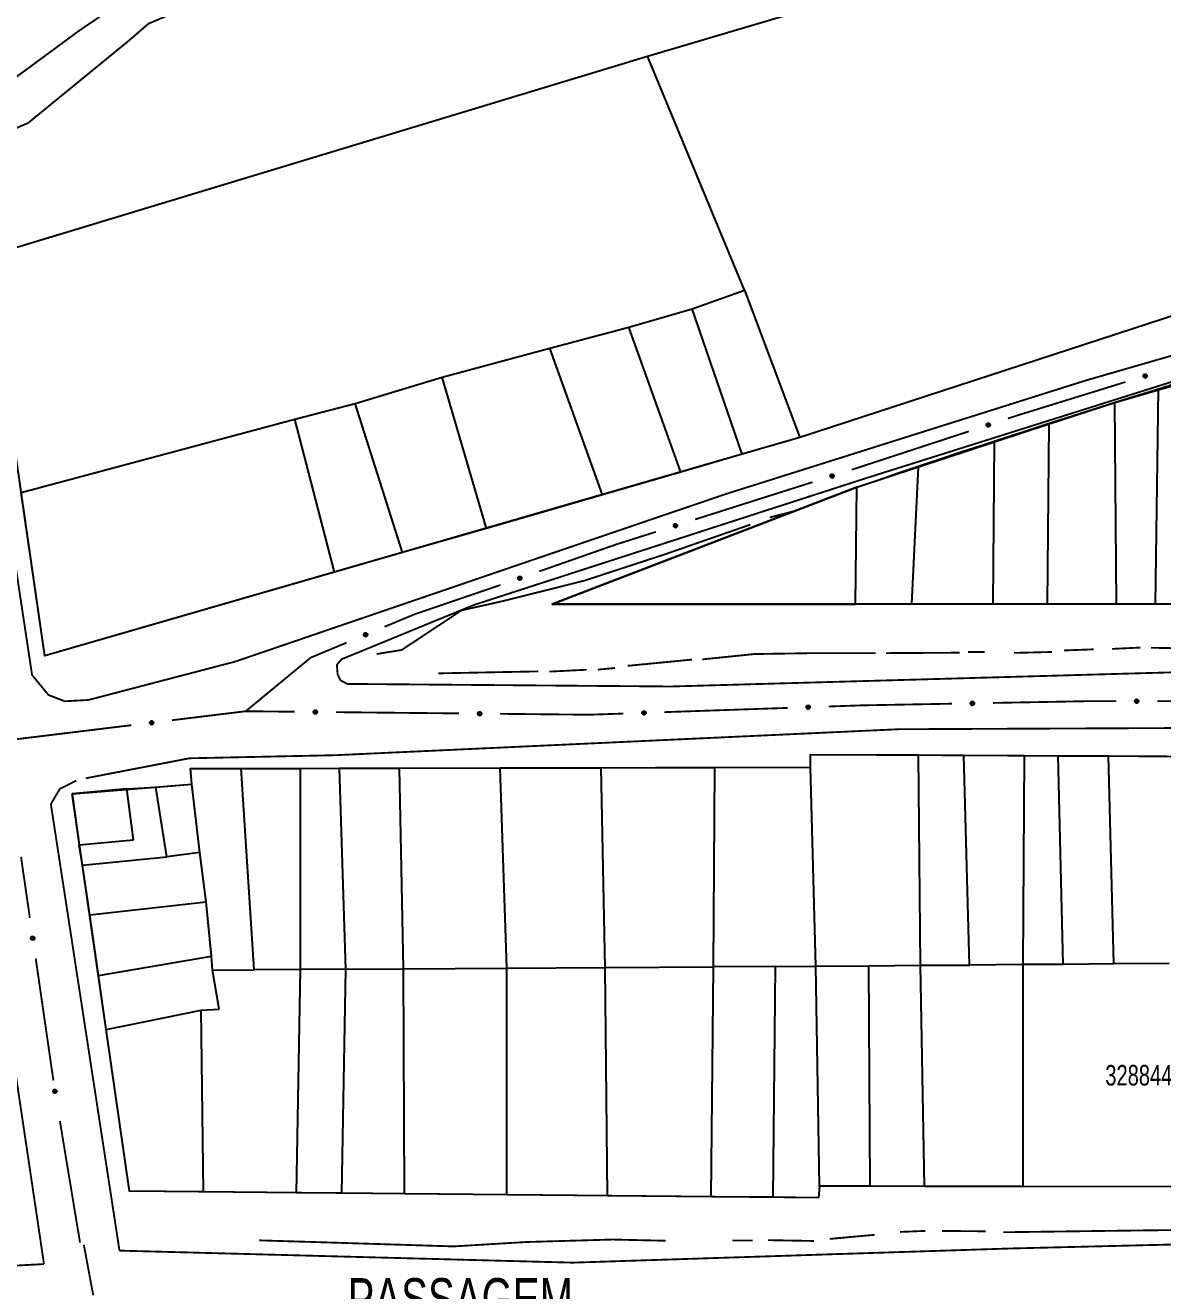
# Model space of a CAD drawing. Extents: x 203614 to 206284, y 4847494 to 4848495.
# Drawn here: x 204145.3 to 204256, y 4847955.6 to 4848078.8 of the extents above; entities that cross this region are included whole.
import ezdxf

# ---------------------------------------------------------------- set-up
doc = ezdxf.new("R2010")
doc.units = 0
doc.header["$LTSCALE"] = 1.5
doc.header["$MEASUREMENT"] = 0
doc.linetypes.add('PHANTOMX2', pattern=[5, 2.5, -0.5, 0.5, -0.5, 0.5, -0.5])
for name, color, linetype in [('CD-MALHA-LOTES', 40, 'CONTINUOUS'), ('CD_TXT_QUADRA', 7, 'CONTINUOUS'), ('HD-VALAS-DRENOS', 170, 'CONTINUOUS'), ('RU-QUADRAS', 210, 'CONTINUOUS'), ('SV-EIXO-RUA-N-PAV', 6, 'CONTINUOUS'), ('SV-EIXO-RUA-PAV', 20, 'CONTINUOUS'), ('SV-RUA-NAO-PAV-S-GUIA-C-GUIA', 7, 'PHANTOMX2'), ('SV-RUA-PAVIM-S-GUIA-C-GUIA', 7, 'CONTINUOUS'), ('SV-TXT-RUA-N-PAV-S-GUIA-C-GUIA', 7, 'CONTINUOUS')]:
    doc.layers.add(name, color=color, linetype=linetype)
doc.styles.add('ARIAL', font='ARIAL.TTF')

msp = doc.modelspace()

# ---------------------------------------------------------------- linework, layer by layer
at = {"layer": 'CD-MALHA-LOTES', "flags": 128}
for points in [[(204205.84, 4848075.79), (204219.67, 4848079.89)], [(204141.54, 4848056.33), (204205.84, 4848075.79)], [(204215.31, 4848053), (204205.84, 4848075.79)], [(204313.29, 4848068.88), (204220.69, 4848038.65)], [(204210.19, 4848051.2), (204215.31, 4848053)], [(204215.31, 4848053), (204220.69, 4848038.65)], [(204204.04, 4848049.41), (204210.19, 4848051.2)], [(204215.08, 4848037.03), (204210.19, 4848051.2)], [(204196.36, 4848047.36), (204204.04, 4848049.41)], [(204209.1, 4848035.3), (204204.04, 4848049.41)], [(204185.86, 4848044.54), (204196.36, 4848047.36)], [(204201.46, 4848033.09), (204196.36, 4848047.36)], [(204177.4, 4848041.98), (204185.86, 4848044.54)], [(204190.18, 4848029.79), (204185.86, 4848044.54)], [(204255.61, 4848043.31), (204261.31, 4848044.97)], [(204251.36, 4848042.08), (204255.61, 4848043.31)], [(204255.33, 4848022.42), (204255.61, 4848043.31)], [(204171.51, 4848040.45), (204177.4, 4848041.98)], [(204181.99, 4848027.46), (204177.4, 4848041.98)], [(204244.95, 4848039.98), (204251.36, 4848042.08)], [(204251.51, 4848022.42), (204251.36, 4848042.08)], [(204144.88, 4848033.31), (204171.51, 4848040.45)], [(204175.37, 4848025.54), (204171.51, 4848040.45)], [(204239.63, 4848038.23), (204244.95, 4848039.98)], [(204244.81, 4848022.42), (204244.95, 4848039.98)], [(204220.69, 4848038.65), (204215.08, 4848037.03)], [(204232.25, 4848035.81), (204239.63, 4848038.23)], [(204239.52, 4848022.42), (204239.63, 4848038.23)], [(204215.08, 4848037.03), (204209.1, 4848035.3)], [(204209.1, 4848035.3), (204201.46, 4848033.09)], [(204226.24, 4848033.83), (204232.25, 4848035.81)], [(204231.59, 4848022.42), (204232.25, 4848035.81)], [(204147.18, 4848017.39), (204144.88, 4848033.31)], [(204201.46, 4848033.09), (204190.18, 4848029.79)], [(204226.24, 4848033.83), (204196.56, 4848022.42), (204226.11, 4848022.42)], [(204226.11, 4848022.42), (204226.24, 4848033.83)], [(204190.18, 4848029.79), (204181.99, 4848027.46)], [(204181.99, 4848027.46), (204175.37, 4848025.54)], [(204175.37, 4848025.54), (204147.18, 4848017.39)], [(204231.59, 4848022.42), (204226.11, 4848022.42)], [(204239.52, 4848022.42), (204231.59, 4848022.42)], [(204244.81, 4848022.42), (204239.52, 4848022.42)], [(204251.51, 4848022.42), (204244.81, 4848022.42)], [(204255.33, 4848022.42), (204251.51, 4848022.42)], [(204261.49, 4848022.42), (204255.33, 4848022.42)], [(204221.73, 4848007.81), (204232.24, 4848007.75)], [(204221.73, 4848006.55), (204221.73, 4848007.81)], [(204232.24, 4848007.75), (204236.65, 4848007.73)], [(204232.43, 4847987.27), (204232.24, 4848007.75)], [(204236.65, 4848007.73), (204242.57, 4848007.7)], [(204237.21, 4847987.3), (204236.65, 4848007.73)], [(204242.44, 4847987.34), (204242.57, 4848007.7)], [(204242.57, 4848007.7), (204245.84, 4848007.68)], [(204245.84, 4848007.68), (204250.75, 4848007.66)], [(204246.34, 4847987.36), (204245.84, 4848007.68)], [(204250.75, 4848007.66), (204256.41, 4848007.62)], [(204251.25, 4847987.4), (204250.75, 4848007.66)], [(204161.37, 4848006.43), (204166.28, 4848006.44)], [(204161.5, 4848004.92), (204161.37, 4848006.43)], [(204166.28, 4848006.44), (204172.07, 4848006.45)], [(204167.54, 4847986.82), (204166.28, 4848006.44)], [(204172.07, 4848006.45), (204175.85, 4848006.46)], [(204172.07, 4847986.85), (204172.07, 4848006.45)], [(204175.85, 4848006.46), (204181.7, 4848006.47)], [(204176.48, 4847986.88), (204175.85, 4848006.46)], [(204181.7, 4848006.47), (204191.52, 4848006.49)], [(204182.08, 4847986.92), (204181.7, 4848006.47)], [(204191.52, 4848006.49), (204201.34, 4848006.51)], [(204192.15, 4847986.99), (204191.52, 4848006.49)], [(204201.34, 4848006.51), (204212.42, 4848006.53)], [(204201.72, 4847987.05), (204201.34, 4848006.51)], [(204212.29, 4847987.13), (204212.42, 4848006.53)], [(204212.42, 4848006.53), (204221.73, 4848006.55)], [(204222.23, 4847987.2), (204221.73, 4848006.55)], [(204155.16, 4848004.47), (204157.98, 4848004.63)], [(204157.98, 4848004.63), (204161.5, 4848004.92)], [(204159.05, 4847997.84), (204157.98, 4848004.63)], [(204162.25, 4847998.24), (204161.5, 4848004.92)], [(204155.16, 4848004.47), (204149.83, 4848003.98)], [(204149.83, 4848003.98), (204150.52, 4847999)], [(204155.82, 4847999.5), (204155.16, 4848004.47)], [(204150.52, 4847999), (204155.82, 4847999.5)], [(204150.84, 4847997.01), (204150.52, 4847999)], [(204150.84, 4847997.01), (204159.05, 4847997.84)], [(204162.25, 4847998.24), (204159.05, 4847997.84)], [(204162.88, 4847993.46), (204162.25, 4847998.24)], [(204151.54, 4847992.18), (204150.84, 4847997.01)], [(204151.54, 4847992.18), (204162.88, 4847993.46)], [(204163.39, 4847988.17), (204162.88, 4847993.46)], [(204152.39, 4847986.28), (204151.54, 4847992.18)], [(204152.39, 4847986.28), (204163.39, 4847988.17)], [(204163.51, 4847986.79), (204163.39, 4847988.17)], [(204227.39, 4847987.23), (204232.43, 4847987.27)], [(204232.43, 4847987.27), (204237.21, 4847987.3)], [(204232.81, 4847965.75), (204232.43, 4847987.27)], [(204242.44, 4847987.34), (204237.21, 4847987.3)], [(204246.34, 4847987.36), (204242.44, 4847987.34)], [(204242.44, 4847965.73), (204242.44, 4847987.34)], [(204251.25, 4847987.4), (204246.34, 4847987.36)], [(204256.66, 4847987.44), (204251.25, 4847987.4)], [(204153.15, 4847981.01), (204152.39, 4847986.28)], [(204163.51, 4847986.79), (204167.54, 4847986.82)], [(204164.14, 4847983.01), (204163.51, 4847986.79)], [(204172.07, 4847986.85), (204167.54, 4847986.82)], [(204171.69, 4847965.12), (204172.07, 4847986.85)], [(204176.48, 4847986.88), (204172.07, 4847986.85)], [(204176.1, 4847965.08), (204176.48, 4847986.88)], [(204176.48, 4847986.88), (204182.08, 4847986.92)], [(204182.08, 4847986.92), (204192.15, 4847986.99)], [(204182.2, 4847965.01), (204182.08, 4847986.92)], [(204192.15, 4847986.99), (204201.72, 4847987.05)], [(204192.15, 4847964.92), (204192.15, 4847986.99)], [(204201.72, 4847987.05), (204212.29, 4847987.13)], [(204201.97, 4847964.83), (204201.72, 4847987.05)], [(204212.04, 4847964.73), (204212.29, 4847987.13)], [(204218.33, 4847987.17), (204212.29, 4847987.13)], [(204218.08, 4847964.68), (204218.33, 4847987.17)], [(204218.33, 4847987.17), (204222.23, 4847987.2)], [(204222.23, 4847987.2), (204227.39, 4847987.23)], [(204222.61, 4847965.77), (204222.23, 4847987.2)], [(204227.52, 4847965.76), (204227.39, 4847987.23)], [(204153.15, 4847981.01), (204162.38, 4847982.89)], [(204162.38, 4847982.89), (204164.14, 4847983.01)], [(204162.63, 4847965.21), (204162.38, 4847982.89)], [(204155.42, 4847965.28), (204153.15, 4847981.01)], [(204162.63, 4847965.21), (204155.42, 4847965.28)], [(204171.69, 4847965.12), (204162.63, 4847965.21)], [(204176.1, 4847965.08), (204171.69, 4847965.12)], [(204182.2, 4847965.01), (204176.1, 4847965.08)], [(204222.61, 4847965.77), (204222.49, 4847964.63)], [(204227.52, 4847965.76), (204222.61, 4847965.77)], [(204232.81, 4847965.75), (204227.52, 4847965.76)], [(204242.44, 4847965.73), (204232.81, 4847965.75)], [(204277.18, 4847965.67), (204242.44, 4847965.73)], [(204192.15, 4847964.92), (204182.2, 4847965.01)], [(204201.97, 4847964.83), (204192.15, 4847964.92)], [(204212.04, 4847964.73), (204201.97, 4847964.83)], [(204218.08, 4847964.68), (204212.04, 4847964.73)], [(204222.49, 4847964.63), (204218.08, 4847964.68)]]:
    msp.add_lwpolyline(points, dxfattribs=at)
at = {"layer": 'HD-VALAS-DRENOS', "const_width": 0.18, "flags": 128}
for points in [[(204217.76, 4848030.88), (204220.39, 4848031.56)], [(204179.49, 4848017.58), (204181.93, 4848017.98), (204187.74, 4848021.83), (204191.83, 4848022.75), (204199.72, 4848024.73), (204207.61, 4848027.31), (204215.86, 4848030.18)], [(204249.31, 4848018.04), (204246.41, 4848017.93)], [(204253.85, 4848018.21), (204251.08, 4848018.08)], [(204260.98, 4848018.09), (204254.87, 4848018.19)], [(204210.18, 4848017.04), (204203.91, 4848016.43)], [(204228.07, 4848017.67), (204221.55, 4848017.66), (204216.28, 4848017.58), (204211.19, 4848017.06)], [(204236.26, 4848017.71), (204229.07, 4848017.67)], [(204238.69, 4848017.78), (204237.06, 4848017.78)], [(204245.23, 4848017.78), (204241.54, 4848017.69)], [(204195.23, 4848015.89), (204185.5, 4848015.7)], [(204199.93, 4848016.05), (204196.29, 4848015.87)], [(204202.69, 4848016.22), (204201.02, 4848016.06)], [(204232.9, 4847961.41), (204230.43, 4847961.31)], [(204238.78, 4847961.37), (204234.53, 4847961.41)], [(204279.23, 4847961.76), (204253.5, 4847961.45), (204240.51, 4847961.28)], [(204174.89, 4847960.28), (204168.07, 4847960.49)], [(204193.25, 4847960.28), (204186.96, 4847959.9), (204174.89, 4847960.28)], [(204207.63, 4847960.45), (204202.45, 4847960.57), (204194.13, 4847960.33), (204193.25, 4847960.28)], [(204216.11, 4847960.47), (204214.12, 4847960.47)], [(204222.07, 4847960.43), (204217.58, 4847960.51)], [(204227.98, 4847961.03), (204223.6, 4847960.63)]]:
    msp.add_lwpolyline(points, dxfattribs=at)
at = {"layer": 'RU-QUADRAS', "color": 6, "linetype": 'Continuous'}
msp.add_lwpolyline([(204313.29, 4848068.88), (204220.69, 4848038.65), (204147.18, 4848017.39), (204141.54, 4848056.33), (204130.27, 4848144.7), (204126.43, 4848182.35), (204089.41, 4848466.25), (204100.3, 4848469.64), (204167.37, 4848472.32), (204258.29, 4848478.93)], dxfattribs=at)
msp.add_lwpolyline([(204196.56, 4848022.42), (204226.24, 4848033.83, -0.0174492812), (204291.92, 4848053.85), (204292.81, 4848022.42)], format="xyb", close=True, dxfattribs=at)
msp.add_lwpolyline([(204149.83, 4848003.98), (204161.5, 4848004.92), (204161.37, 4848006.43), (204221.73, 4848006.55), (204221.73, 4848007.81), (204292.04, 4848007.43), (204292.79, 4847965.64), (204222.61, 4847965.77), (204222.49, 4847964.63), (204155.42, 4847965.28)], close=True, dxfattribs=at)
at = {"layer": 'SV-EIXO-RUA-N-PAV', "const_width": 0.18, "flags": 128}
for points in [[(204241.92, 4848040.83), (204252.40182, 4848044.072507)], [(204240.943064, 4848040.509683), (204241.893291, 4848040.821243)], [(204241.893291, 4848040.821243), (204241.92, 4848040.83)], [(204226.03, 4848035.62), (204237.142158, 4848039.263445)], [(204225.738541, 4848035.527513), (204226.03, 4848035.62)], [(204210.487954, 4848030.688133), (204221.925894, 4848034.317668)], [(204202.71, 4848028.22), (204206.675307, 4848029.478288)], [(204195.311343, 4848025.627137), (204201.917423, 4848027.942241)], [(204201.917423, 4848027.942241), (204202.71, 4848028.22)], [(204183.17, 4848021.45), (204191.53623, 4848024.304828)], [(204180.253754, 4848020.232734), (204183.022255, 4848021.38833)], [(204183.022255, 4848021.38833), (204183.17, 4848021.45)], [(204173.06, 4848017.23), (204176.56242, 4848018.69194)], [(204166.73, 4848012.01), (204172.902063, 4848017.099758)], [(204172.902063, 4848017.099758), (204173.06, 4848017.23)], [(204159.562415, 4848011.136208), (204166.510971, 4848011.983299)], [(204166.510971, 4848011.983299), (204166.73, 4848012.01)], [(204166.73, 4848012.01), (204171.509103, 4848011.961407)], [(204175.508896, 4848011.920738), (204187.508276, 4848011.798732)], [(204207.503279, 4848011.922394), (204219.496178, 4848012.335162)], [(204223.493811, 4848012.472751), (204226.492036, 4848012.575943)], [(204226.492036, 4848012.575943), (204226.61, 4848012.58)], [(204226.61, 4848012.58), (204235.490434, 4848012.744976)], [(204239.489744, 4848012.819273), (204248.488191, 4848012.986442)], [(204248.488191, 4848012.986442), (204248.68, 4848012.99)], [(204248.68, 4848012.99), (204251.488158, 4848012.990212)], [(204255.488158, 4848012.990515), (204267.488158, 4848012.991421)], [(204143.68, 4848009.2), (204155.591811, 4848010.652156)], [(204191.508069, 4848011.758063), (204199.507655, 4848011.676725)], [(204199.507655, 4848011.676725), (204200.17, 4848011.67)], [(204200.17, 4848011.67), (204203.505646, 4848011.784805)], [(204145.713521, 4847991.893044), (204144.853563, 4847997.831097)], [(204148.006744, 4847976.058237), (204146.286827, 4847987.934342)], [(204150.6, 4847960.27), (204148.638943, 4847972.108676)]]:
    msp.add_lwpolyline(points, dxfattribs=at)
at = {"layer": 'SV-EIXO-RUA-N-PAV', "flags": 128}
for points in [[(204254.144327, 4848044.722005), (204254.166652, 4848044.765521), (204254.194738, 4848044.798356), (204254.226045, 4848044.818999), (204254.258466, 4848044.830028), (204254.292906, 4848044.837574), (204254.329307, 4848044.837522), (204254.369696, 4848044.828515), (204254.413505, 4848044.806427), (204254.44525, 4848044.775445), (204254.467131, 4848044.745835), (204254.480578, 4848044.71269), (204254.487348, 4848044.67911), (204254.486044, 4848044.641301), (204254.476517, 4848044.60046), (204254.45324, 4848044.556945), (204254.425485, 4848044.524944), (204254.394679, 4848044.505772), (204254.361271, 4848044.492465), (204254.326018, 4848044.485181), (204254.290286, 4848044.485438), (204254.249183, 4848044.495105), (204254.206539, 4848044.518648), (204254.174305, 4848044.545966), (204254.154706, 4848044.576495), (204254.142345, 4848044.60968), (204254.134356, 4848044.644131), (204254.132885, 4848044.680724), (204254.144327, 4848044.722005)], [(204238.871785, 4848039.946401), (204238.893252, 4848039.990346), (204238.920688, 4848040.023726), (204238.951584, 4848040.044979), (204238.983783, 4848040.056642), (204239.018068, 4848040.064863), (204239.054463, 4848040.065525), (204239.095021, 4848040.057312), (204239.139255, 4848040.036088), (204239.171602, 4848040.005735), (204239.19406, 4848039.97656), (204239.208154, 4848039.943684), (204239.215582, 4848039.910244), (204239.21502, 4848039.872416), (204239.206296, 4848039.831397), (204239.183877, 4848039.787434), (204239.156755, 4848039.754894), (204239.126331, 4848039.735121), (204239.093191, 4848039.721161), (204239.058088, 4848039.713187), (204239.022358, 4848039.712743), (204238.981073, 4848039.721601), (204238.937975, 4848039.744304), (204238.905212, 4848039.770984), (204238.885017, 4848039.801122), (204238.872008, 4848039.834058), (204238.863344, 4848039.868346), (204238.861155, 4848039.904903), (204238.871785, 4848039.946401)], [(204223.661971, 4848034.984057), (204223.683857, 4848035.027796), (204223.711611, 4848035.060911), (204223.742709, 4848035.081869), (204223.775018, 4848035.093223), (204223.80938, 4848035.101116), (204223.84578, 4848035.10143), (204223.886257, 4848035.09283), (204223.930287, 4848035.071183), (204223.962342, 4848035.040523), (204223.984519, 4848035.011134), (204223.998298, 4848034.978126), (204224.005407, 4848034.944616), (204224.004483, 4848034.906795), (204223.995367, 4848034.865861), (204223.972529, 4848034.822114), (204223.945097, 4848034.789835), (204223.914486, 4848034.770354), (204223.881214, 4848034.756711), (204223.846036, 4848034.749074), (204223.810303, 4848034.748971), (204223.769105, 4848034.758224), (204223.726226, 4848034.781337), (204223.693719, 4848034.808329), (204223.673813, 4848034.838659), (204223.66112, 4848034.871718), (204223.652784, 4848034.906087), (204223.650945, 4848034.942664), (204223.661971, 4848034.984057)], [(204208.411384, 4848030.144677), (204208.43327, 4848030.188415), (204208.461024, 4848030.221531), (204208.492122, 4848030.242488), (204208.524431, 4848030.253842), (204208.558793, 4848030.261735), (204208.595193, 4848030.26205), (204208.63567, 4848030.25345), (204208.6797, 4848030.231803), (204208.711755, 4848030.201142), (204208.733932, 4848030.171754), (204208.747712, 4848030.138745), (204208.75482, 4848030.105236), (204208.753896, 4848030.067415), (204208.74478, 4848030.02648), (204208.721942, 4848029.982734), (204208.69451, 4848029.950455), (204208.663899, 4848029.930973), (204208.630627, 4848029.917331), (204208.595449, 4848029.909693), (204208.559717, 4848029.909591), (204208.518518, 4848029.918843), (204208.475639, 4848029.941957), (204208.443133, 4848029.968949), (204208.423227, 4848029.999279), (204208.410533, 4848030.032338), (204208.402197, 4848030.066706), (204208.400358, 4848030.103283), (204208.411384, 4848030.144677)], [(204193.25189, 4848025.022046), (204193.272463, 4848025.066417), (204193.299217, 4848025.100345), (204193.329677, 4848025.122219), (204193.361633, 4848025.134531), (204193.395745, 4848025.143444), (204193.432119, 4848025.144843), (204193.472835, 4848025.137453), (204193.51749, 4848025.117128), (204193.550444, 4848025.087436), (204193.573488, 4848025.058721), (204193.588244, 4848025.026138), (204193.596348, 4848024.992855), (204193.596552, 4848024.955024), (204193.588659, 4848024.913836), (204193.567135, 4848024.869428), (204193.540677, 4848024.836346), (204193.51066, 4848024.815961), (204193.477809, 4848024.801333), (204193.442875, 4848024.792651), (204193.407161, 4848024.791484), (204193.365706, 4848024.799505), (204193.322157, 4848024.82133), (204193.28886, 4848024.847341), (204193.268059, 4848024.877065), (204193.254386, 4848024.909731), (204193.24503, 4848024.943836), (204193.242102, 4848024.980342), (204193.25189, 4848025.022046)], [(204178.233091, 4848019.508578), (204178.251041, 4848019.554073), (204178.275772, 4848019.589503), (204178.304904, 4848019.613117), (204178.336088, 4848019.627271), (204178.369622, 4848019.638158), (204178.405853, 4848019.641676), (204178.44693, 4848019.636673), (204178.492694, 4848019.618986), (204178.527324, 4848019.591267), (204178.552003, 4848019.563945), (204178.568634, 4848019.532277), (204178.578665, 4848019.499524), (204178.581074, 4848019.461768), (204178.575597, 4848019.42019), (204178.556699, 4848019.374603), (204178.532216, 4848019.340034), (204178.503438, 4848019.317934), (204178.471496, 4848019.301415), (204178.437128, 4848019.29071), (204178.401543, 4848019.287462), (204178.35969, 4848019.293052), (204178.314943, 4848019.312301), (204178.280186, 4848019.336327), (204178.257687, 4848019.364786), (204178.242132, 4848019.396599), (204178.230803, 4848019.430101), (204178.225751, 4848019.466374), (204178.233091, 4848019.508578)], [(204253.344469, 4848013.100433), (204253.378556, 4848013.135506), (204253.415025, 4848013.158678), (204253.451004, 4848013.169251), (204253.485234, 4848013.170304), (204253.520374, 4848013.167436), (204253.555165, 4848013.156729), (204253.591146, 4848013.136292), (204253.626569, 4848013.102344), (204253.647852, 4848013.063426), (204253.660104, 4848013.028707), (204253.663257, 4848012.993077), (204253.6599, 4848012.958987), (204253.647582, 4848012.923216), (204253.626515, 4848012.886954), (204253.591518, 4848012.852162), (204253.55561, 4848012.829689), (204253.52054, 4848012.820376), (204253.4847, 4848012.817434), (204253.44886, 4848012.820791), (204253.414769, 4848012.831498), (204253.378298, 4848012.852776), (204253.344415, 4848012.887773), (204253.321592, 4848012.923331), (204253.31179, 4848012.958261), (204253.309687, 4848012.99361), (204253.312134, 4848013.028891), (204253.321442, 4848013.064311), (204253.344469, 4848013.100433)], [(204173.366445, 4848012.052608), (204173.40089, 4848012.08733), (204173.437594, 4848012.110128), (204173.47368, 4848012.120332), (204173.507918, 4848012.121034), (204173.543027, 4848012.117806), (204173.577707, 4848012.106743), (204173.613477, 4848012.085939), (204173.64855, 4848012.05163), (204173.669433, 4848012.012496), (204173.68133, 4848011.977653), (204173.684117, 4848011.941993), (204173.680411, 4848011.907939), (204173.667728, 4848011.872296), (204173.64629, 4848011.836252), (204173.610938, 4848011.80182), (204173.574802, 4848011.779716), (204173.539639, 4848011.770763), (204173.503771, 4848011.768188), (204173.467967, 4848011.771912), (204173.433987, 4848011.782968), (204173.397736, 4848011.804617), (204173.364213, 4848011.83996), (204173.341756, 4848011.87575), (204173.332312, 4848011.910778), (204173.330571, 4848011.946148), (204173.33338, 4848011.981401), (204173.343049, 4848012.016724), (204173.366445, 4848012.052608)], [(204189.365618, 4848011.889933), (204189.400063, 4848011.924654), (204189.436767, 4848011.947452), (204189.472853, 4848011.957656), (204189.507091, 4848011.958358), (204189.5422, 4848011.955131), (204189.57688, 4848011.944068), (204189.61265, 4848011.923263), (204189.647723, 4848011.888954), (204189.668606, 4848011.84982), (204189.680503, 4848011.814977), (204189.68329, 4848011.779317), (204189.679584, 4848011.745263), (204189.666901, 4848011.70962), (204189.645463, 4848011.673576), (204189.610111, 4848011.639144), (204189.573975, 4848011.61704), (204189.538812, 4848011.608087), (204189.502944, 4848011.605512), (204189.46714, 4848011.609236), (204189.43316, 4848011.620292), (204189.396909, 4848011.641942), (204189.363386, 4848011.677284), (204189.340929, 4848011.713075), (204189.331485, 4848011.748102), (204189.329744, 4848011.783472), (204189.332553, 4848011.818725), (204189.342222, 4848011.854049), (204189.365618, 4848011.889933)], [(204205.357081, 4848011.958673), (204205.389944, 4848011.994895), (204205.425596, 4848012.019305), (204205.461191, 4848012.031107), (204205.495364, 4848012.033334), (204205.530582, 4848012.031674), (204205.56572, 4848012.022167), (204205.602382, 4848012.002977), (204205.638949, 4848011.970265), (204205.661555, 4848011.9321), (204205.674992, 4848011.897822), (204205.679366, 4848011.862322), (204205.67718, 4848011.828136), (204205.666098, 4848011.791964), (204205.646288, 4848011.755), (204205.612505, 4848011.719027), (204205.577389, 4848011.695335), (204205.54266, 4848011.684824), (204205.506943, 4848011.680653), (204205.471008, 4848011.682778), (204205.43657, 4848011.692309), (204205.39939, 4848011.712322), (204205.364326, 4848011.746136), (204205.340296, 4848011.78089), (204205.3293, 4848011.815463), (204205.325986, 4848011.850719), (204205.327221, 4848011.886063), (204205.335307, 4848011.921782), (204205.357081, 4848011.958673)], [(204221.347613, 4848012.50903), (204221.380476, 4848012.545251), (204221.416127, 4848012.569662), (204221.451723, 4848012.581464), (204221.485896, 4848012.58369), (204221.521114, 4848012.582031), (204221.556252, 4848012.572524), (204221.592914, 4848012.553333), (204221.629481, 4848012.520622), (204221.652087, 4848012.482457), (204221.665524, 4848012.448179), (204221.669897, 4848012.412678), (204221.667712, 4848012.378493), (204221.65663, 4848012.34232), (204221.636819, 4848012.305357), (204221.603037, 4848012.269384), (204221.567921, 4848012.245692), (204221.533192, 4848012.235181), (204221.497474, 4848012.23101), (204221.46154, 4848012.233135), (204221.427102, 4848012.242666), (204221.389921, 4848012.262679), (204221.354857, 4848012.296493), (204221.330828, 4848012.331247), (204221.319832, 4848012.365819), (204221.316517, 4848012.401076), (204221.317752, 4848012.436419), (204221.325839, 4848012.472139), (204221.347613, 4848012.50903)], [(204237.344388, 4848012.889518), (204237.377821, 4848012.925215), (204237.413854, 4848012.949058), (204237.449632, 4848012.960295), (204237.483836, 4848012.96198), (204237.519024, 4848012.959763), (204237.554006, 4848012.949701), (204237.59036, 4848012.929933), (204237.626404, 4848012.896647), (204237.648404, 4848012.858129), (204237.661296, 4848012.823643), (204237.665108, 4848012.788077), (204237.662381, 4848012.753931), (204237.650728, 4848012.717938), (204237.630335, 4848012.681293), (204237.595987, 4848012.645859), (204237.560501, 4848012.622726), (204237.52561, 4848012.612766), (204237.489831, 4848012.609161), (204237.453934, 4848012.611854), (204237.419651, 4848012.621929), (204237.382792, 4848012.642528), (204237.348268, 4848012.676893), (204237.324792, 4848012.712023), (204237.314345, 4848012.746765), (204237.311588, 4848012.78207), (204237.313383, 4848012.817389), (204237.322033, 4848012.852976), (204237.344388, 4848012.889518)], [(204157.421167, 4848010.986066), (204157.450763, 4848011.025004), (204157.484161, 4848011.052417), (204157.518597, 4848011.067264), (204157.552449, 4848011.072448), (204157.587678, 4848011.073852), (204157.623508, 4848011.06743), (204157.661697, 4848011.051495), (204157.700965, 4848011.02208), (204157.726799, 4848010.986022), (204157.74316, 4848010.953039), (204157.750599, 4848010.918052), (204157.751389, 4848010.883806), (204157.743488, 4848010.846808), (204157.726961, 4848010.808265), (204157.696428, 4848010.769495), (204157.663501, 4848010.742845), (204157.629815, 4848010.729359), (204157.594595, 4848010.722104), (204157.558611, 4848010.721102), (204157.523476, 4848010.727608), (204157.484699, 4848010.744318), (204157.446832, 4848010.774961), (204157.419877, 4848010.807498), (204157.405922, 4848010.840985), (204157.399559, 4848010.875821), (204157.397722, 4848010.911139), (204157.402677, 4848010.947425), (204157.421167, 4848010.986066)], [(204145.911823, 4847989.755719), (204145.872229, 4847989.78443), (204145.844072, 4847989.817203), (204145.828454, 4847989.851297), (204145.822509, 4847989.885023), (204145.820313, 4847989.920211), (204145.825926, 4847989.956177), (204145.840998, 4847989.994715), (204145.869521, 4847990.034635), (204145.904989, 4847990.061274), (204145.937595, 4847990.078374), (204145.972405, 4847990.086598), (204146.006625, 4847990.088159), (204146.043791, 4847990.081093), (204146.082697, 4847990.065437), (204146.122144, 4847990.035785), (204146.149529, 4847990.003466), (204146.163769, 4847989.970093), (204146.171816, 4847989.935044), (204146.173627, 4847989.899093), (204146.167914, 4847989.863819), (204146.152081, 4847989.824676), (204146.122298, 4847989.786129), (204146.090376, 4847989.758448), (204146.057211, 4847989.743743), (204146.022527, 4847989.736598), (204145.98726, 4847989.733966), (204145.950871, 4847989.738104), (204145.911823, 4847989.755719)], [(204148.071649, 4847974.842025), (204148.032055, 4847974.870737), (204148.003897, 4847974.90351), (204147.98828, 4847974.937603), (204147.982334, 4847974.971329), (204147.980138, 4847975.006518), (204147.985751, 4847975.042484), (204148.000823, 4847975.081022), (204148.029346, 4847975.120942), (204148.064815, 4847975.147581), (204148.09742, 4847975.16468), (204148.132231, 4847975.172905), (204148.166451, 4847975.174465), (204148.203617, 4847975.167399), (204148.242523, 4847975.151744), (204148.28197, 4847975.122092), (204148.309355, 4847975.089773), (204148.323595, 4847975.056399), (204148.331641, 4847975.021351), (204148.333453, 4847974.985399), (204148.32774, 4847974.950126), (204148.311906, 4847974.910983), (204148.282124, 4847974.872436), (204148.250201, 4847974.844755), (204148.217037, 4847974.83005), (204148.182353, 4847974.822905), (204148.147086, 4847974.820273), (204148.110697, 4847974.82441), (204148.071649, 4847974.842025)]]:
    msp.add_lwpolyline(points, close=True, dxfattribs=at)
for points in [[(204254.132885, 4848044.680724), (204254.413505, 4848044.806427)], [(204254.134356, 4848044.644131), (204254.44525, 4848044.775445)], [(204254.138184, 4848044.663678), (204254.424866, 4848044.790015)], [(204254.139937, 4848044.699892), (204254.388782, 4848044.81464)], [(204254.141651, 4848044.629062), (204254.450912, 4848044.760888)], [(204254.142345, 4848044.60968), (204254.467131, 4848044.745835)], [(204254.144327, 4848044.722005), (204254.369696, 4848044.828515)], [(204254.151136, 4848044.593436), (204254.472938, 4848044.726249)], [(204254.154706, 4848044.576495), (204254.480578, 4848044.71269)], [(204254.157451, 4848044.745214), (204254.342554, 4848044.83045)], [(204254.166652, 4848044.765521), (204254.329307, 4848044.837522)], [(204254.168049, 4848044.561512), (204254.481224, 4848044.694537)], [(204254.174305, 4848044.545966), (204254.487348, 4848044.67911)], [(204254.182582, 4848044.784308), (204254.302931, 4848044.834013)], [(204254.192791, 4848044.531985), (204254.482481, 4848044.657817)], [(204254.194738, 4848044.798356), (204254.292906, 4848044.837574)], [(204254.206539, 4848044.518648), (204254.486044, 4848044.641301)], [(204254.231085, 4848044.509464), (204254.478519, 4848044.619499)], [(204254.249183, 4848044.495105), (204254.476517, 4848044.60046)], [(204254.274304, 4848044.494159), (204254.457596, 4848044.575987)], [(204254.290286, 4848044.485438), (204254.45324, 4848044.556945)], [(204254.312116, 4848044.487188), (204254.433371, 4848044.538598)], [(204254.326018, 4848044.485181), (204254.425485, 4848044.524944)], [(204238.861155, 4848039.904903), (204239.139255, 4848040.036088)], [(204238.863344, 4848039.868346), (204239.171602, 4848040.005735)], [(204238.866788, 4848039.887964), (204239.150936, 4848040.019902)], [(204238.867829, 4848039.924205), (204239.114375, 4848040.043814)], [(204238.870933, 4848039.853423), (204239.177548, 4848039.991292)], [(204238.871785, 4848039.946401), (204239.095021, 4848040.057312)], [(204238.872008, 4848039.834058), (204239.19406, 4848039.97656)], [(204238.881115, 4848039.81799), (204239.20025, 4848039.957091)], [(204238.884451, 4848039.969863), (204239.067846, 4848040.058714)], [(204238.885017, 4848039.801122), (204239.208154, 4848039.943684)], [(204238.893252, 4848039.990346), (204239.054463, 4848040.065525)], [(204238.898652, 4848039.786404), (204239.209156, 4848039.925548)], [(204238.905212, 4848039.770984), (204239.215582, 4848039.910244)], [(204238.90881, 4848040.009442), (204239.028161, 4848040.061499)], [(204238.920688, 4848040.023726), (204239.018068, 4848040.064863)], [(204238.923968, 4848039.757368), (204239.211134, 4848039.88886)], [(204238.937975, 4848039.744304), (204239.21502, 4848039.872416)], [(204238.962696, 4848039.735603), (204239.207924, 4848039.850472)], [(204238.981073, 4848039.721601), (204239.206296, 4848039.831397)], [(204239.006207, 4848039.721149), (204239.187859, 4848039.806557)], [(204239.022358, 4848039.712743), (204239.183877, 4848039.787434)], [(204239.044149, 4848039.714921), (204239.164372, 4848039.7687)], [(204239.058088, 4848039.713187), (204239.156755, 4848039.754894)], [(204223.650945, 4848034.942664), (204223.930287, 4848035.071183)], [(204223.652784, 4848034.906087), (204223.962342, 4848035.040523)], [(204223.656416, 4848034.925671), (204223.941812, 4848035.054887)], [(204223.657803, 4848034.961901), (204223.905482, 4848035.079147)], [(204223.660231, 4848034.891092), (204223.96815, 4848035.026023)], [(204223.66112, 4848034.871718), (204223.984519, 4848035.011134)], [(204223.661971, 4848034.984057), (204223.886257, 4848035.09283)], [(204223.670073, 4848034.855563), (204223.990523, 4848034.991607)], [(204223.673813, 4848034.838659), (204223.998298, 4848034.978126)], [(204223.674861, 4848035.007398), (204223.859097, 4848035.094492)], [(204223.683857, 4848035.027796), (204223.84578, 4848035.10143)], [(204223.687307, 4848034.823811), (204223.999128, 4848034.95998)], [(204223.693719, 4848034.808329), (204224.005407, 4848034.944616)], [(204223.699597, 4848035.046742), (204223.81944, 4848035.097655)], [(204223.711611, 4848035.060911), (204223.80938, 4848035.101116)], [(204223.712344, 4848034.794535), (204224.000754, 4848034.923275)], [(204223.726226, 4848034.781337), (204224.004483, 4848034.906795)], [(204223.750863, 4848034.7724), (204223.997178, 4848034.884919)], [(204223.769105, 4848034.758224), (204223.995367, 4848034.865861)], [(204223.794234, 4848034.757531), (204223.976694, 4848034.841198)], [(204223.810303, 4848034.748971), (204223.972529, 4848034.822114)], [(204223.832114, 4848034.750941), (204223.952846, 4848034.803568)], [(204223.846036, 4848034.749074), (204223.945097, 4848034.789835)], [(204208.400358, 4848030.103283), (204208.6797, 4848030.231803)], [(204208.402197, 4848030.066706), (204208.711755, 4848030.201142)], [(204208.405829, 4848030.086291), (204208.691225, 4848030.215506)], [(204208.407217, 4848030.12252), (204208.654895, 4848030.239767)], [(204208.409644, 4848030.051712), (204208.717563, 4848030.186643)], [(204208.410533, 4848030.032338), (204208.733932, 4848030.171754)], [(204208.411384, 4848030.144677), (204208.63567, 4848030.25345)], [(204208.419486, 4848030.016183), (204208.739936, 4848030.152227)], [(204208.423227, 4848029.999279), (204208.747712, 4848030.138745)], [(204208.424274, 4848030.168017), (204208.60851, 4848030.255111)], [(204208.43327, 4848030.188415), (204208.595193, 4848030.26205)], [(204208.43672, 4848029.98443), (204208.748541, 4848030.1206)], [(204208.443133, 4848029.968949), (204208.75482, 4848030.105236)], [(204208.44901, 4848030.207361), (204208.568854, 4848030.258275)], [(204208.461024, 4848030.221531), (204208.558793, 4848030.261735)], [(204208.461757, 4848029.955154), (204208.750167, 4848030.083895)], [(204208.475639, 4848029.941957), (204208.753896, 4848030.067415)], [(204208.500276, 4848029.933019), (204208.746591, 4848030.045539)], [(204208.518518, 4848029.918843), (204208.74478, 4848030.02648)], [(204208.543647, 4848029.918151), (204208.726107, 4848030.001818)], [(204208.559717, 4848029.909591), (204208.721942, 4848029.982734)], [(204208.581527, 4848029.911561), (204208.702259, 4848029.964187)], [(204208.595449, 4848029.909693), (204208.69451, 4848029.950455)], [(204193.242102, 4848024.980342), (204193.51749, 4848025.117128)], [(204193.24503, 4848024.943836), (204193.550444, 4848025.087436)], [(204193.248077, 4848024.96352), (204193.529495, 4848025.101182)], [(204193.248384, 4848024.999775), (204193.492458, 4848025.12435)], [(204193.25189, 4848025.022046), (204193.472835, 4848025.137453)], [(204193.25292, 4848024.92907), (204193.556682, 4848025.073116)], [(204193.254386, 4848024.909731), (204193.573488, 4848025.058721)], [(204193.263817, 4848024.89385), (204193.580071, 4848025.039382)], [(204193.264078, 4848025.04576), (204193.445637, 4848025.138305)], [(204193.268059, 4848024.877065), (204193.588244, 4848025.026138)], [(204193.272463, 4848025.066417), (204193.432119, 4848025.144843)], [(204193.281989, 4848024.862625), (204193.589614, 4848025.008025)], [(204193.287631, 4848025.085823), (204193.405904, 4848025.140285)], [(204193.28886, 4848024.847341), (204193.596348, 4848024.992855)], [(204193.299217, 4848025.100345), (204193.395745, 4848025.143444)], [(204193.307888, 4848024.834108), (204193.592333, 4848024.971385)], [(204193.322157, 4848024.82133), (204193.596552, 4848024.955024)], [(204193.347049, 4848024.813131), (204193.589902, 4848024.93294)], [(204193.365706, 4848024.799505), (204193.588659, 4848024.913836)], [(204193.390843, 4848024.799561), (204193.57073, 4848024.888628)], [(204193.407161, 4848024.791484), (204193.567135, 4848024.869428)], [(204193.428904, 4848024.794102), (204193.548013, 4848024.850303)], [(204193.442875, 4848024.792651), (204193.540677, 4848024.836346)], [(204178.225751, 4848019.466374), (204178.492694, 4848019.618986)], [(204178.230803, 4848019.430101), (204178.527324, 4848019.591267)], [(204178.23089, 4848019.48614), (204178.467284, 4848019.624736)], [(204178.232697, 4848019.449929), (204178.505609, 4848019.603767)], [(204178.233091, 4848019.508578), (204178.44693, 4848019.636673)], [(204178.239541, 4848019.41582), (204178.534386, 4848019.577335)], [(204178.242132, 4848019.396599), (204178.552003, 4848019.563945)], [(204178.243875, 4848019.532962), (204178.419729, 4848019.635937)], [(204178.251041, 4848019.554073), (204178.405853, 4848019.641676)], [(204178.252473, 4848019.381295), (204178.559702, 4848019.545022)], [(204178.257687, 4848019.364786), (204178.568634, 4848019.532277)], [(204178.265052, 4848019.574331), (204178.379948, 4848019.635597)], [(204178.272435, 4848019.351183), (204178.571058, 4848019.514275)], [(204178.275772, 4848019.589503), (204178.369622, 4848019.638158)], [(204178.280186, 4848019.336327), (204178.578665, 4848019.499524)], [(204178.299953, 4848019.324225), (204178.575909, 4848019.477856)], [(204178.314943, 4848019.312301), (204178.581074, 4848019.461768)], [(204178.340271, 4848019.305567), (204178.575724, 4848019.439334)], [(204178.35969, 4848019.293052), (204178.575597, 4848019.42019)], [(204178.384782, 4848019.294574), (204178.559168, 4848019.39398)], [(204178.401543, 4848019.287462), (204178.556699, 4848019.374603)], [(204178.423096, 4848019.291345), (204178.538725, 4848019.354396)], [(204178.437128, 4848019.29071), (204178.532216, 4848019.340034)], [(204253.333796, 4848013.080574), (204253.605333, 4848013.117437)], [(204253.344469, 4848013.100433), (204253.591146, 4848013.136292)], [(204253.363813, 4848013.118783), (204253.56576, 4848013.146089)], [(204253.378556, 4848013.135506), (204253.555165, 4848013.156729)], [(204253.399288, 4848013.148805), (204253.528917, 4848013.161095)], [(204253.415025, 4848013.158678), (204253.520374, 4848013.167436)], [(204173.330571, 4848011.946148), (204173.68133, 4848011.977653)], [(204173.332312, 4848011.910778), (204173.684117, 4848011.941993)], [(204173.33338, 4848011.981401), (204173.669433, 4848012.012496)], [(204173.334035, 4848011.928005), (204173.680939, 4848011.957228)], [(204173.335774, 4848011.964831), (204173.670425, 4848011.996908)], [(204173.340496, 4848011.89246), (204173.679241, 4848011.924495)], [(204173.341756, 4848011.87575), (204173.680411, 4848011.907939)], [(204173.342943, 4848011.998873), (204173.654413, 4848012.03255)], [(204173.343049, 4848012.016724), (204173.64855, 4848012.05163)], [(204173.355145, 4848011.856832), (204173.669329, 4848011.889116)], [(204173.35557, 4848012.03286), (204173.62747, 4848012.066939)], [(204173.366445, 4848012.052608), (204173.613477, 4848012.085939)], [(204173.385976, 4848012.070759), (204173.588193, 4848012.095995)], [(204173.40089, 4848012.08733), (204173.577707, 4848012.106743)], [(204173.421757, 4848012.100416), (204173.551505, 4848012.111378)], [(204173.437594, 4848012.110128), (204173.543027, 4848012.117806)], [(204189.342222, 4848011.854049), (204189.647723, 4848011.888954)], [(204189.354743, 4848011.870184), (204189.626643, 4848011.904263)], [(204189.365618, 4848011.889933), (204189.61265, 4848011.923263)], [(204189.385149, 4848011.908083), (204189.587366, 4848011.933319)], [(204189.400063, 4848011.924654), (204189.57688, 4848011.944068)], [(204189.42093, 4848011.937741), (204189.550678, 4848011.948703)], [(204189.436767, 4848011.947452), (204189.5422, 4848011.955131)], [(204205.325986, 4848011.850719), (204205.674992, 4848011.897822)], [(204205.327221, 4848011.886063), (204205.661555, 4848011.9321)], [(204205.330254, 4848011.832749), (204205.675511, 4848011.8774)], [(204205.330351, 4848011.869616), (204205.66324, 4848011.916572)], [(204205.335307, 4848011.921782), (204205.638949, 4848011.970265)], [(204205.335996, 4848011.903944), (204205.645656, 4848011.951466)], [(204205.347096, 4848011.938459), (204205.617208, 4848011.98462)], [(204205.357081, 4848011.958673), (204205.602382, 4848012.002977)], [(204205.375783, 4848011.977676), (204205.576674, 4848012.011897)], [(204205.389944, 4848011.994895), (204205.56572, 4848012.022167)], [(204205.410207, 4848012.008898), (204205.539338, 4848012.02563)], [(204205.425596, 4848012.019305), (204205.530582, 4848012.031674)], [(204221.316517, 4848012.401076), (204221.665524, 4848012.448179)], [(204221.317752, 4848012.436419), (204221.652087, 4848012.482457)], [(204221.319832, 4848012.365819), (204221.669897, 4848012.412678)], [(204221.320786, 4848012.383106), (204221.666043, 4848012.427757)], [(204221.320882, 4848012.419973), (204221.653772, 4848012.466929)], [(204221.325839, 4848012.472139), (204221.629481, 4848012.520622)], [(204221.326528, 4848012.454301), (204221.636187, 4848012.501822)], [(204221.328825, 4848012.347884), (204221.665806, 4848012.394981)], [(204221.330828, 4848012.331247), (204221.667712, 4848012.378493)], [(204221.337628, 4848012.488816), (204221.60774, 4848012.534976)], [(204221.345046, 4848012.312944), (204221.65748, 4848012.359195)], [(204221.347613, 4848012.50903), (204221.592914, 4848012.553333)], [(204221.354857, 4848012.296493), (204221.65663, 4848012.34232)], [(204221.366315, 4848012.528032), (204221.567206, 4848012.562253)], [(204221.376174, 4848012.281247), (204221.6437, 4848012.323223)], [(204221.380476, 4848012.545251), (204221.556252, 4848012.572524)], [(204221.389921, 4848012.262679), (204221.636819, 4848012.305357)], [(204221.400739, 4848012.559255), (204221.52987, 4848012.575987)], [(204221.413933, 4848012.25524), (204221.612191, 4848012.286639)], [(204221.416127, 4848012.569662), (204221.521114, 4848012.582031)], [(204221.427102, 4848012.242666), (204221.603037, 4848012.269384)], [(204221.448636, 4848012.238685), (204221.579084, 4848012.256828)], [(204221.46154, 4848012.233135), (204221.567921, 4848012.245692)], [(204237.311588, 4848012.78207), (204237.661296, 4848012.823643)], [(204237.313383, 4848012.817389), (204237.648404, 4848012.858129)], [(204237.314345, 4848012.746765), (204237.665108, 4848012.788077)], [(204237.315572, 4848012.764034), (204237.661493, 4848012.803215)], [(204237.316252, 4848012.800895), (204237.649843, 4848012.842576)], [(204237.322033, 4848012.852976), (204237.626404, 4848012.896647)], [(204237.32244, 4848012.835129), (204237.632813, 4848012.877744)], [(204237.323052, 4848012.728689), (204237.660737, 4848012.770446)], [(204237.324792, 4848012.712023), (204237.662381, 4848012.753931)], [(204237.334085, 4848012.869464), (204237.604893, 4848012.911344)], [(204237.338718, 4848012.693497), (204237.651845, 4848012.734798)], [(204237.344388, 4848012.889518), (204237.59036, 4848012.929933)], [(204237.348268, 4848012.676893), (204237.650728, 4848012.717938)], [(204237.363389, 4848012.908222), (204237.564797, 4848012.939259)], [(204237.369341, 4848012.661311), (204237.637497, 4848012.699047)], [(204237.377821, 4848012.925215), (204237.554006, 4848012.949701)], [(204237.382792, 4848012.642528), (204237.630335, 4848012.681293)], [(204237.398303, 4848012.938895), (204237.527682, 4848012.953582)], [(204237.406684, 4848012.63471), (204237.605413, 4848012.662968)], [(204237.413854, 4848012.949058), (204237.519024, 4848012.959763)], [(204237.419651, 4848012.621929), (204237.595987, 4848012.645859)], [(204237.44112, 4848012.617608), (204237.571838, 4848012.633684)], [(204237.453934, 4848012.611854), (204237.560501, 4848012.622726)], [(204253.309687, 4848012.99361), (204253.660104, 4848013.028707)], [(204253.31179, 4848012.958261), (204253.663257, 4848012.993077)], [(204253.312134, 4848013.028891), (204253.647852, 4848013.063426)], [(204253.313336, 4848012.975504), (204253.659923, 4848013.008279)], [(204253.314698, 4848013.012346), (204253.649003, 4848013.047849)], [(204253.320162, 4848012.940027), (204253.658561, 4848012.97553)], [(204253.321442, 4848013.064311), (204253.626569, 4848013.102344)], [(204253.321518, 4848013.04646), (204253.632627, 4848013.083326)], [(204253.321592, 4848012.923331), (204253.6599, 4848012.958987)], [(204253.335174, 4848012.904551), (204253.649012, 4848012.940052)], [(204253.344415, 4848012.887773), (204253.647582, 4848012.923216)], [(204253.365196, 4848012.871804), (204253.634005, 4848012.904573)], [(204253.378298, 4848012.852776), (204253.626515, 4848012.886954)], [(204253.40204, 4848012.844517), (204253.601259, 4848012.869093)], [(204253.414769, 4848012.831498), (204253.591518, 4848012.852162)], [(204253.436155, 4848012.82678), (204253.567148, 4848012.840436)], [(204253.44886, 4848012.820791), (204253.55561, 4848012.829689)], [(204157.397722, 4848010.911139), (204157.726799, 4848010.986022)], [(204157.399559, 4848010.875821), (204157.74316, 4848010.953039)], [(204157.402268, 4848010.895026), (204157.729826, 4848010.970698)], [(204157.402677, 4848010.947425), (204157.700965, 4848011.02208)], [(204157.404912, 4848010.929714), (204157.709278, 4848011.003934)], [(204157.405372, 4848010.858289), (204157.74545, 4848010.932739)], [(204157.405922, 4848010.840985), (204157.750599, 4848010.918052)], [(204157.412974, 4848010.965062), (204157.67806, 4848011.034494)], [(204157.416437, 4848010.823898), (204157.748059, 4848010.900066)], [(204157.419877, 4848010.807498), (204157.751389, 4848010.883806)], [(204157.421167, 4848010.986066), (204157.661697, 4848011.051495)], [(204157.43563, 4848010.790498), (204157.742871, 4848010.863693)], [(204157.43815, 4848011.006621), (204157.635312, 4848011.058149)], [(204157.446832, 4848010.774961), (204157.743488, 4848010.846808)], [(204157.450763, 4848011.025004), (204157.623508, 4848011.06743)], [(204157.469392, 4848010.761623), (204157.732264, 4848010.82666)], [(204157.469734, 4848011.040713), (204157.596925, 4848011.06859)], [(204157.484161, 4848011.052417), (204157.587678, 4848011.073852)], [(204157.484699, 4848010.744318), (204157.726961, 4848010.808265)], [(204157.509266, 4848010.738991), (204157.70405, 4848010.78748)], [(204157.523476, 4848010.727608), (204157.696428, 4848010.769495)], [(204157.545275, 4848010.725511), (204157.673655, 4848010.754908)], [(204157.558611, 4848010.721102), (204157.663501, 4848010.742845)], [(204173.364213, 4848011.83996), (204173.667728, 4848011.872296)], [(204173.38483, 4848011.823779), (204173.65396, 4848011.853793)], [(204173.397736, 4848011.804617), (204173.64629, 4848011.836252)], [(204173.421392, 4848011.796116), (204173.620852, 4848011.81865)], [(204173.433987, 4848011.782968), (204173.610938, 4848011.80182)], [(204173.455323, 4848011.778031), (204173.586449, 4848011.790344)], [(204173.467967, 4848011.771912), (204173.574802, 4848011.779716)], [(204189.329744, 4848011.783472), (204189.680503, 4848011.814977)], [(204189.331485, 4848011.748102), (204189.68329, 4848011.779317)], [(204189.332553, 4848011.818725), (204189.668606, 4848011.84982)], [(204189.333208, 4848011.765329), (204189.680112, 4848011.794552)], [(204189.334947, 4848011.802156), (204189.669598, 4848011.834232)], [(204189.339669, 4848011.729784), (204189.678414, 4848011.761819)], [(204189.340929, 4848011.713075), (204189.679584, 4848011.745263)], [(204189.342116, 4848011.836198), (204189.653586, 4848011.869875)], [(204189.354318, 4848011.694156), (204189.668502, 4848011.726441)], [(204189.363386, 4848011.677284), (204189.666901, 4848011.70962)], [(204189.384003, 4848011.661104), (204189.653133, 4848011.691118)], [(204189.396909, 4848011.641942), (204189.645463, 4848011.673576)], [(204189.420565, 4848011.63344), (204189.620025, 4848011.655975)], [(204189.43316, 4848011.620292), (204189.610111, 4848011.639144)], [(204189.454496, 4848011.615355), (204189.585622, 4848011.627668)], [(204189.46714, 4848011.609236), (204189.573975, 4848011.61704)], [(204205.3293, 4848011.815463), (204205.679366, 4848011.862322)], [(204205.338293, 4848011.797527), (204205.675274, 4848011.844624)], [(204205.340296, 4848011.78089), (204205.67718, 4848011.828136)], [(204205.354514, 4848011.762587), (204205.666948, 4848011.808839)], [(204205.364326, 4848011.746136), (204205.666098, 4848011.791964)], [(204205.385642, 4848011.73089), (204205.653168, 4848011.772866)], [(204205.39939, 4848011.712322), (204205.646288, 4848011.755)], [(204205.423402, 4848011.704883), (204205.621659, 4848011.736283)], [(204205.43657, 4848011.692309), (204205.612505, 4848011.719027)], [(204205.458105, 4848011.688328), (204205.588552, 4848011.706471)], [(204205.471008, 4848011.682778), (204205.577389, 4848011.695335)], [(204145.844072, 4847989.817203), (204145.820313, 4847989.920211)], [(204145.856097, 4847989.803043), (204145.825364, 4847989.929574)], [(204145.872229, 4847989.78443), (204145.825926, 4847989.956177)], [(204145.890892, 4847989.772235), (204145.834938, 4847989.968187)], [(204145.911823, 4847989.755719), (204145.840998, 4847989.994715)], [(204145.933007, 4847989.748001), (204145.857626, 4847990.011457)], [(204145.950871, 4847989.738104), (204145.869521, 4847990.034635)], [(204145.968528, 4847989.740736), (204145.887475, 4847990.043355)], [(204145.98726, 4847989.733966), (204145.904989, 4847990.061274)], [(204146.003266, 4847989.738874), (204145.92024, 4847990.064645)], [(204146.022527, 4847989.736598), (204145.937595, 4847990.078374)], [(204146.039924, 4847989.742804), (204145.957838, 4847990.08112)], [(204146.057211, 4847989.743743), (204145.972405, 4847990.086598)], [(204146.074057, 4847989.754641), (204145.990444, 4847990.084463)], [(204146.090376, 4847989.758448), (204146.006625, 4847990.088159)], [(204146.107017, 4847989.77458), (204146.026924, 4847990.080095)], [(204146.122298, 4847989.786129), (204146.043791, 4847990.081093)], [(204146.135125, 4847989.808984), (204146.064187, 4847990.070325)], [(204146.152081, 4847989.824676), (204146.082697, 4847990.065437)], [(204146.156853, 4847989.849357), (204146.103992, 4847990.043)], [(204146.167914, 4847989.863819), (204146.122144, 4847990.035785)], [(204146.169519, 4847989.88566), (204146.13724, 4847990.013346)], [(204146.173627, 4847989.899093), (204146.149529, 4847990.003466)], [(204148.003897, 4847974.90351), (204147.980138, 4847975.006518)], [(204148.015923, 4847974.88935), (204147.98519, 4847975.015881)], [(204148.032055, 4847974.870737), (204147.985751, 4847975.042484)], [(204148.050718, 4847974.858541), (204147.994764, 4847975.054494)], [(204148.071649, 4847974.842025), (204148.000823, 4847975.081022)], [(204148.092832, 4847974.834308), (204148.017452, 4847975.097764)], [(204148.110697, 4847974.82441), (204148.029346, 4847975.120942)], [(204148.128353, 4847974.827043), (204148.047301, 4847975.129662)], [(204148.147086, 4847974.820273), (204148.064815, 4847975.147581)], [(204148.163092, 4847974.82518), (204148.080066, 4847975.150952)], [(204148.182353, 4847974.822905), (204148.09742, 4847975.16468)], [(204148.199749, 4847974.82911), (204148.117664, 4847975.167427)], [(204148.217037, 4847974.83005), (204148.132231, 4847975.172905)], [(204148.233883, 4847974.840947), (204148.15027, 4847975.17077)], [(204148.250201, 4847974.844755), (204148.166451, 4847975.174465)], [(204148.266843, 4847974.860887), (204148.18675, 4847975.166402)], [(204148.282124, 4847974.872436), (204148.203617, 4847975.167399)], [(204148.294951, 4847974.89529), (204148.224013, 4847975.156632)], [(204148.311906, 4847974.910983), (204148.242523, 4847975.151744)], [(204148.316679, 4847974.935663), (204148.263818, 4847975.129306)], [(204148.32774, 4847974.950126), (204148.28197, 4847975.122092)], [(204148.329345, 4847974.971967), (204148.297066, 4847975.099653)], [(204148.333453, 4847974.985399), (204148.309355, 4847975.089773)]]:
    msp.add_lwpolyline(points, dxfattribs=at)
at = {"layer": 'SV-EIXO-RUA-PAV', "const_width": 0.18, "flags": 128}
msp.add_lwpolyline([(204150.97, 4847960.06), (204151.887603, 4847955.144921)], dxfattribs=at)
at = {"layer": 'SV-RUA-NAO-PAV-S-GUIA-C-GUIA', "const_width": 0.18, "flags": 128}
for points in [[(204140.54, 4848070.93), (204150.59, 4848078.33), (204153.73, 4848080.45), (204156.63, 4848082.04), (204180.47, 4848090.87), (204196.18, 4848096.81), (204197.44, 4848092.93), (204173.41, 4848084.52), (204159.98, 4848080.11), (204157.27, 4848078.96), (204155.14, 4848077.13), (204145.56, 4848069.3), (204140.87, 4848067.26)], [(204494.48, 4848077.62), (204491.09, 4848075.3), (204487.77, 4848073.63), (204481.66, 4848072.33), (204463.35, 4848071.23), (204422.14, 4848070.9), (204399.11, 4848071.9), (204395.58, 4848071.9), (204389.97, 4848071.73), (204383.46, 4848071.98), (204363.12, 4848070.43), (204356.54, 4848069.63), (204348.46, 4848068.98), (204340.33, 4848068.17), (204320.95, 4848065.49), (204315.49, 4848064.66), (204311.3, 4848063.95), (204305.76, 4848062.58), (204287.18, 4848056.5), (204269.94, 4848050.4), (204248.54, 4848044.22), (204213.42, 4848033.14), (204194.36, 4848026.64), (204165.73, 4848016.85), (204151.43, 4848013.11)], [(204489.29, 4848061.02), (204488.41, 4848063.96), (204485.92, 4848067.08), (204480.18, 4848068.37), (204463.75, 4848067.8), (204416.49, 4848067.07), (204399.64, 4848067.68), (204391.82, 4848067.81), (204382.86, 4848067.5), (204363.64, 4848066.48), (204353.47, 4848065.42), (204339.9, 4848064.05), (204321.04, 4848062.11), (204314.71, 4848061.78), (204310.55, 4848061.1), (204307.24, 4848060.04), (204287.68, 4848053.09), (204261.2, 4848045.44), (204227.09, 4848034.69), (204198.8, 4848025.55), (204188.93, 4848022.35), (204176.06, 4848017.07), (204175.61, 4848016.53), (204175.68, 4848015.6), (204175.96, 4848015.03), (204176.61, 4848014.67), (204208.15, 4848014.42), (204258.12, 4848015.83), (204311.19, 4848016.52), (204361.54, 4848017.25), (204430.66, 4848019.59), (204439.95, 4848019.42), (204447.38, 4848019.29), (204453.01, 4848018.52), (204458.81, 4848017.63), (204463.74, 4848017.71), (204468.19, 4848019.01)], [(204151.15, 4848005.48), (204161.25, 4848007.43), (204175.47, 4848007.73), (204230.35, 4848010.26), (204310.47, 4848010.6), (204363.33, 4848011.16), (204426.69, 4848013.39), (204431.31, 4848013.54), (204437.7, 4848013.6), (204443.58, 4848013.6), (204449.17, 4848013.19), (204452.88, 4848012.36), (204455.62, 4848011.03), (204457.56, 4848009.12), (204460.07, 4847998.6)], [(204264.96, 4847960.28), (204241.25, 4847959.7), (204198.55, 4847958.32), (204154.44, 4847959.49)], [(204142.860438, 4847957.953193), (204146.854699, 4847958.167384)], [(204146.854699, 4847958.167384), (204147.09, 4847958.18)]]:
    msp.add_lwpolyline(points, dxfattribs=at)
at = {"layer": 'SV-RUA-PAVIM-S-GUIA-C-GUIA', "const_width": 0.18, "flags": 128}
for points in [[(204108.77, 4848269.67), (204110.53, 4848259.4), (204121.15, 4848186.87), (204133, 4848104.31), (204139.47, 4848058.35), (204145.93, 4848015.54), (204147.52, 4848013.6), (204149.11, 4848012.98), (204151.43, 4848013.11)], [(204146.78, 4847960.28), (204140.36, 4848003.41), (204137.73, 4848022.97), (204136.15, 4848033.95)], [(204147.76, 4848002.97), (204148.63, 4848004.44), (204150.234939, 4848005.255139)], [(204154.32, 4847960.28), (204147.76, 4848002.97)], [(204147.09, 4847958.18), (204146.78, 4847960.28)], [(204154.44, 4847959.49), (204154.32, 4847960.28)]]:
    msp.add_lwpolyline(points, dxfattribs=at)

# ---------------------------------------------------------------- texts
at = {"layer": 'CD_TXT_QUADRA', "style": 'ARIAL', "width": 0.7}
msp.add_text('328844430', height=2, dxfattribs=at).set_placement((204250.43, 4847975.57))
at = {"layer": 'SV-TXT-RUA-N-PAV-S-GUIA-C-GUIA', "style": 'ARIAL', "width": 0.7}
msp.add_text('PASSAGEM', height=4, dxfattribs=at).set_placement((204176.65, 4847952.81))

doc.saveas('drawing.dxf')
